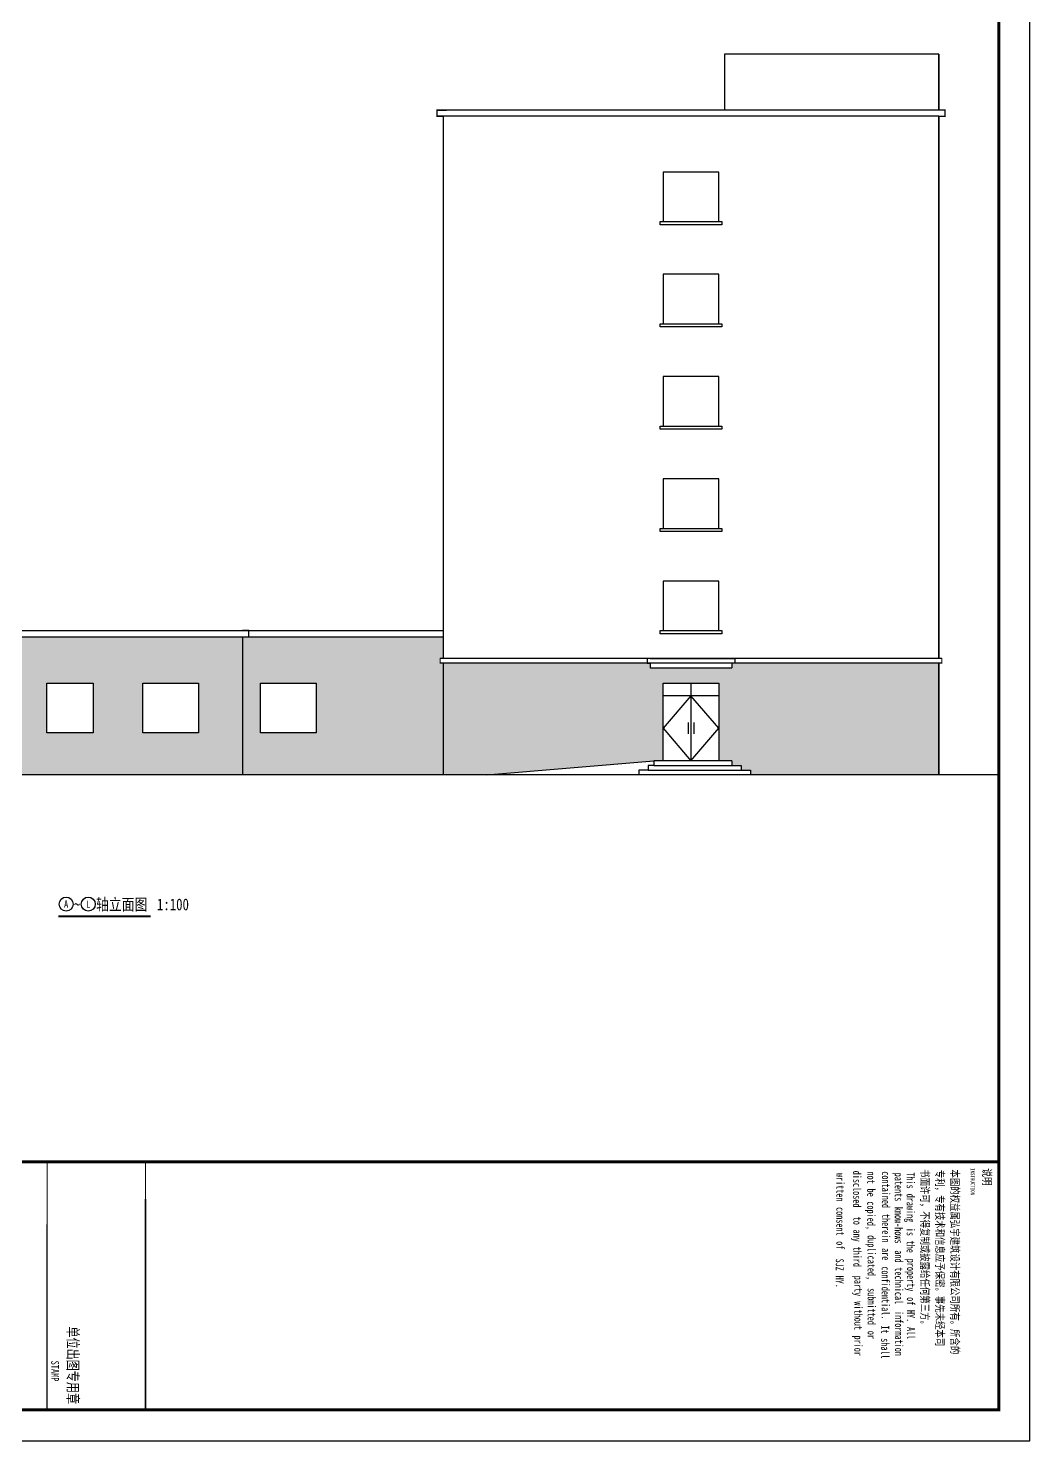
# Model space of a CAD drawing. Extents: x 174641 to 414490, y 73126 to 493158.
# Drawn here: x 201719 to 234058, y 73273 to 118860 of the extents above; entities that cross this region are included whole.
import ezdxf
from ezdxf.enums import TextEntityAlignment as Align

# ---------------------------------------------------------------- set-up
doc = ezdxf.new("R2010")
doc.units = 0
doc.header["$LTSCALE"] = 1000
doc.header["$MEASUREMENT"] = 0
for name, color, linetype in [('DIM_SYMB', 3, 'Continuous'), ('PUB_TEXT', 7, 'Continuous'), ('PUB_TITLE', 7, 'Continuous'), ('TK', 126, 'Continuous'), ('TWT_TITLE', 7, 'Continuous'), ('WALL', 2, 'Continuous')]:
    doc.layers.add(name, color=color, linetype=linetype)
doc.styles.add('-宋体', font='', dxfattribs={"width": 0.8})
doc.styles.get('-宋体').set_extended_font_data('SimSun')

msp = doc.modelspace()

# ---------------------------------------------------------------- hatches: boundary and pattern name
h = msp.add_hatch()
h.set_pattern_fill('AR-B816', color=253, scale=200)
h.set_pattern_definition([(0, (0, 0), (0, 242.6208), []), (90, (0, 0), (-242.6208, 242.6208), [242.6208, -242.6208])])
h.paths.add_polyline_path([(200998.9, 99219), (200798.9, 99219), (194518.9, 99219), (194518.9, 98519), (194618.9, 98519), (194618.9, 98369), (194518.9, 98369), (194518.9, 94769), (200998.9, 94769)])
h.paths.add_polyline_path([(200418.9, 97719), (200418.9, 96119), (198618.9, 96119), (198618.9, 97719)], flags=16)
h.paths.add_polyline_path([(196968.9, 97719), (196968.9, 96119), (195168.9, 96119), (195168.9, 97719)], flags=16)
h.paths.add_polyline_path([(208638.9, 99219), (200998.9, 99219), (200998.9, 94769), (208638.9, 94769)])
h.paths.add_polyline_path([(203818.5, 97719), (203818.5, 96119), (202318.5, 96119), (202318.5, 97719)], flags=16)
h.paths.add_polyline_path([(205418.9, 97719), (207218.9, 97719), (207218.9, 96119), (205418.9, 96119)], flags=16)
h.paths.add_polyline_path([(215118.9, 98369), (215018.9, 98369), (215018.9, 98519), (215118.9, 98519), (215118.9, 99219), (208638.9, 99219), (208638.9, 94769), (211966.4, 94769), (215118.9, 94769)])
h.paths.add_polyline_path([(211018.9, 97719), (211018.9, 96119), (209218.9, 96119), (209218.9, 97719)], flags=16)
h.paths.add_polyline_path([(222218.9, 97719), (224018.9, 97719), (224018.9, 95219), (224438.9, 95219), (224438.9, 95069), (224738.9, 95069), (224738.9, 94919), (225038.9, 94919), (225038.9, 94769), (231118.9, 94769), (231118.9, 98369), (224438.9, 98369), (224438.9, 98219), (221798.9, 98219), (221798.9, 98369), (215118.9, 98369), (215118.9, 94769), (216518.9, 94769), (221918.9, 95219), (222218.9, 95219)])

# ---------------------------------------------------------------- linework, layer by layer
for p, q in [((175657.8, 82272.7), (233057.8, 82272.7)), ((205506.9, 74272.7), (205506.9, 81072.7)), ((205506.9, 81072.7), (205506.9, 74272.7)), ((202329.6, 74296.4), (202329.6, 80248.2))]:
    msp.add_line(p, q)
for points in [[(231118.9, 116219), (231118.9, 118019), (224198.9, 118019), (224198.9, 116219)], [(215118.9, 116019), (214918.9, 116019), (214918.9, 116219), (215220.2, 116219)], [(194518.9, 99419), (215118.9, 99419)], [(208638.9, 99219), (208838.9, 99219), (208838.9, 99419), (208638.9, 99419)], [(208638.9, 99219), (208638.9, 94769)], [(231218.9, 98519), (215018.9, 98519)], [(221798.9, 98519), (221698.9, 98519), (221698.9, 98369), (221798.9, 98369)], [(224438.9, 98519), (224538.9, 98519), (224538.9, 98369), (224438.9, 98369)], [(231218.9, 98369), (215018.9, 98369)], [(216518.9, 94769), (221918.9, 95219)]]:
    msp.add_lwpolyline(points)
for points, const_width in [([(231118.9, 116219), (214918.9, 116219), (214918.9, 116019), (215118.9, 116019), (215118.9, 98519)], 40), ([(231118.9, 116019), (231318.9, 116019), (231318.9, 116219), (231017.5, 116219)], 40), ([(231118.9, 98519), (231118.9, 116019)], 40), ([(194518.9, 99419), (215118.9, 99419)], 40), ([(208838.9, 99419), (208838.9, 99219), (208638.9, 99219), (208638.9, 94769)], 40), ([(215118.9, 98519), (215018.9, 98519), (215018.9, 98369), (215118.9, 98369)], 40), ([(231118.9, 98519), (231218.9, 98519), (231218.9, 98369), (231118.9, 98369)], 40), ([(215118.9, 98369), (215118.9, 94769)], 40), ([(231118.9, 94769), (231118.9, 98369)], 40), ([(202329.6, 82272.7), (202329.6, 74296.4)], 34), ([(205506.9, 82272.7), (205506.9, 74272.7)], 34)]:
    msp.add_lwpolyline(points, dxfattribs=dict(const_width=const_width))
at = {"color": 2}
for points in [[(222118.9, 112619), (224118.9, 112619), (224118.9, 112519), (222118.9, 112519)], [(222118.9, 109319), (224118.9, 109319), (224118.9, 109219), (222118.9, 109219)], [(222118.9, 106019), (224118.9, 106019), (224118.9, 105919), (222118.9, 105919)], [(222118.9, 102719), (224118.9, 102719), (224118.9, 102619), (222118.9, 102619)], [(222118.9, 99419), (224118.9, 99419), (224118.9, 99319), (222118.9, 99319)]]:
    msp.add_lwpolyline(points, close=True, dxfattribs=at)
at = {"layer": 'DIM_SYMB', "color": 3, "const_width": 70}
msp.add_lwpolyline([(202690.9, 90196), (205674.5, 90196)], dxfattribs=at)
at = {"layer": 'PUB_TEXT', "color": 3}
for centre in [(202940.9, 90593), (203657, 90593)]:
    msp.add_circle(centre, 225, dxfattribs=at)
at = {"layer": 'PUB_TITLE', "const_width": 100}
msp.add_lwpolyline([(233057.8, 82272.7), (233057.8, 74272.7), (175658.2, 74272.7), (175658.2, 82272.7)], close=True, dxfattribs=at)
at = {"layer": 'TWT_TITLE'}
msp.add_lwpolyline([(174658.2, 157372.7), (174658.2, 73272.7), (234058.2, 73272.7), (234058.2, 157372.7)], close=True, dxfattribs=at)
at = {"layer": 'TWT_TITLE', "const_width": 100}
msp.add_lwpolyline([(175658.2, 154872.7), (175658.2, 74272.7), (233058.2, 74272.7), (233058.2, 154872.7)], close=True, dxfattribs=at)
at = {"layer": 'WALL', "ltscale": 10}
for p, q in [((231118.9, 118019), (224198.9, 118019)), ((231118.9, 118019), (231118.9, 116219)), ((224198.9, 116219), (214918.9, 116219)), ((214918.9, 116019), (214918.9, 116219)), ((231118.9, 116219), (214918.9, 116219)), ((231118.9, 116019), (214918.9, 116019)), ((215118.9, 116019), (215118.9, 98519)), ((231118.9, 116019), (231118.9, 98519)), ((194518.9, 99219), (215118.9, 99219)), ((215118.9, 98369), (215118.9, 94769)), ((231118.9, 98369), (231118.9, 94769)), ((221738.9, 94919), (221438.9, 94919)), ((221438.9, 94919), (221438.9, 94769)), ((221918.9, 95069), (221738.9, 95069)), ((221738.9, 95069), (221738.9, 94919)), ((221738.9, 94919), (224738.9, 94919)), ((224438.9, 95219), (221918.9, 95219)), ((221918.9, 95219), (221918.9, 95069)), ((221918.9, 95069), (224738.9, 95069)), ((224438.9, 95219), (224438.9, 95069)), ((224738.9, 95069), (224738.9, 94919)), ((224738.9, 94919), (225038.9, 94919)), ((225038.9, 94919), (225038.9, 94769))]:
    msp.add_line(p, q, dxfattribs=at)
at = {"layer": 'WALL', "color": 4, "ltscale": 10}
for points in [[(224018.4, 114219), (222218.9, 114219), (222218.9, 112619), (224018.4, 112619)], [(224018.4, 110919), (222218.9, 110919), (222218.9, 109319), (224018.4, 109319)], [(224018.4, 107619), (222218.9, 107619), (222218.9, 106019), (224018.4, 106019)], [(224018.4, 104319), (222218.9, 104319), (222218.9, 102719), (224018.4, 102719)], [(224018.4, 101019), (222218.9, 101019), (222218.9, 99419), (224018.4, 99419)], [(202318.5, 97719), (203818.5, 97719), (203818.5, 96119), (202318.5, 96119)], [(205418.9, 97719), (207218.9, 97719), (207218.9, 96119), (205418.9, 96119)], [(209218.9, 97719), (211018.9, 97719), (211018.9, 96119), (209218.9, 96119)]]:
    msp.add_lwpolyline(points, close=True, dxfattribs=at)
at = {"layer": 'WALL', "ltscale": 10}
for points in [[(221798.9, 98519), (224438.9, 98519)], [(221798.9, 98519), (224438.9, 98519)], [(221798.9, 98369), (221798.9, 98219)], [(221798.9, 98219), (224438.9, 98219)], [(224438.9, 98369), (224438.9, 98219)]]:
    msp.add_lwpolyline(points, dxfattribs=at)
at = {"layer": 'WALL', "color": 4, "ltscale": 10}
for points in [[(222218.9, 95219), (222218.9, 97719), (224018.9, 97719), (224018.9, 95219)], [(223118.9, 97719), (223118.9, 95219)], [(223118.9, 97319), (222218.9, 96269), (223118.9, 95219), (224018.9, 96269), (223118.9, 97319)], [(224018.9, 97319), (222218.9, 97319)], [(223024.6, 96456.2), (223024.6, 96090.2)], [(223213.1, 96456.2), (223213.1, 96090.2)]]:
    msp.add_lwpolyline(points, dxfattribs=at)
at = {"layer": 'WALL', "ltscale": 10, "const_width": 40}
for points in [[(211966.4, 94769), (175657.8, 94769)], [(211608.8, 94769), (233057.8, 94769)]]:
    msp.add_lwpolyline(points, dxfattribs=at)

# ---------------------------------------------------------------- texts
at = {"style": '-宋体', "width": 0.75}
for s, height, p in [('INSTRUCTION', 129.153, (232151.4, 82071.5)), ('单位出图专用章', 350, (202990.1, 76960.9)), ('STAMP', 250, (202460.2, 75857.6))]:
    msp.add_text(s, height=height, rotation=270, dxfattribs=at).set_placement(p)
at = {"layer": 'PUB_TEXT', "color": 3, "style": '-宋体', "width": 0.8}
for s, height, p in [('轴立面图', 379.75, (203907, 90393)), ('1:100', 379.75, (205874.5, 90393)), ('~', 379.7, (203190.9, 90393))]:
    msp.add_text(s, height=height, dxfattribs=at).set_placement(p)
at = {"layer": 'PUB_TEXT', "color": 3, "style": '-宋体'}
for s, height, width, p, p2 in [('A', 233.4, 1.022727, (202873, 90476.3), (203008.8, 90476.3)), ('L', 231.6, 1.052632, (203587.6, 90477.1), (203726.3, 90477.1))]:
    msp.add_text(s, height=height, dxfattribs=dict(at, width=width)).set_placement(p, p2, align=Align.FIT)
at = {"layer": 'TK', "style": '-宋体', "width": 0.75}
for s, height, p in [('written', 258.23, (227814, 81916.2)), ('disclosed', 258.23, (228352.6, 81987.8)), ('not', 258.23, (228809.4, 81962.2)), ('contained', 258.23, (229285.4, 81969.2)), ('patents', 258.23, (229698.6, 81923.4)), ('This', 258.23, (230082.7, 81935.2)), ('书面许可，不得复制或披露给任何第三方。', 258.228, (230545.1, 82035.1)), ('专利，专有技术和信息应予保密。事先未经本司', 258.228, (231027.9, 82014.6)), ('本图的权益属弘宇建筑设计有限公司所有。所含的', 258.228, (231512.3, 82027.7)), ('be', 258.23, (228809.4, 81411.3)), ('drawing', 258.23, (230082.7, 81246.6)), ('consent', 258.23, (227814, 80814.5)), ('copied,', 258.23, (228809.4, 80998.2)), ('know-hows', 258.23, (229698.6, 80821.6)), ('to', 258.23, (228362.5, 80502.6)), ('therein', 258.23, (229285.4, 80592)), ('any', 258.23, (228362.5, 80089.5)), ('duplicated,', 258.228, (228821.2, 79906.5)), ('is', 258.23, (230082.7, 80144.8)), ('of', 258.23, (227814, 79712.7)), ('third', 258.23, (228362.5, 79538.6)), ('are', 258.23, (229285.4, 79490.2)), ('and', 258.23, (229703.2, 79418.4)), ('the', 258.23, (230082.7, 79731.7)), ('SJZ', 258.23, (227795.5, 79152.4)), ('confidential.', 258.228, (229275.3, 78901.2)), ('property', 258.23, (230092.3, 79147)), ('HY.', 258.23, (227795.5, 78601.5)), ('party', 258.23, (228394, 78596.5)), ('technical', 258.23, (229703.2, 78867.6)), ('submitted', 258.23, (228823, 78197.7)), ('without', 258.23, (228394, 77770.2)), ('of', 258.23, (230092.3, 77907.5)), ('information', 258.228, (229707.6, 77458.8)), ('HY.', 258.23, (230092.3, 77494.3)), ('prior', 258.23, (228394, 76668.4)), ('or', 258.23, (228823, 76820.4)), ('It', 258.23, (229260.8, 76995)), ('All', 258.23, (230092.3, 76943.4)), ('shall', 258.23, (229260.8, 76581.8))]:
    msp.add_text(s, height=height, rotation=270, dxfattribs=at).set_placement(p)
at = {"layer": 'TK', "color": 9, "style": '-宋体', "width": 0.75}
msp.add_text('说明', height=265.82, rotation=270, dxfattribs=at).set_placement((232542.6, 82062.3))

doc.saveas('drawing.dxf')
